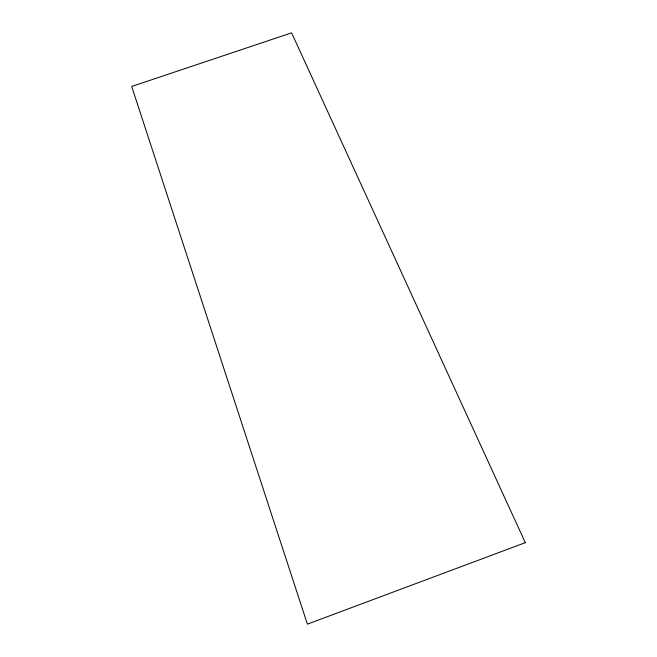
<?xml version="1.0" encoding="UTF-8"?>
<svg xmlns="http://www.w3.org/2000/svg" width="657" height="657" viewBox="0 0 657 657"><rect width="100%" height="100%" fill="white"/><g stroke="black" fill="none" stroke-linecap="round" stroke-linejoin="round"><path stroke-width="0.99" d="M525.304 542.666L307.394 624.15L131.696 86.453L291.609 32.85L525.304 542.666"/></g></svg>
